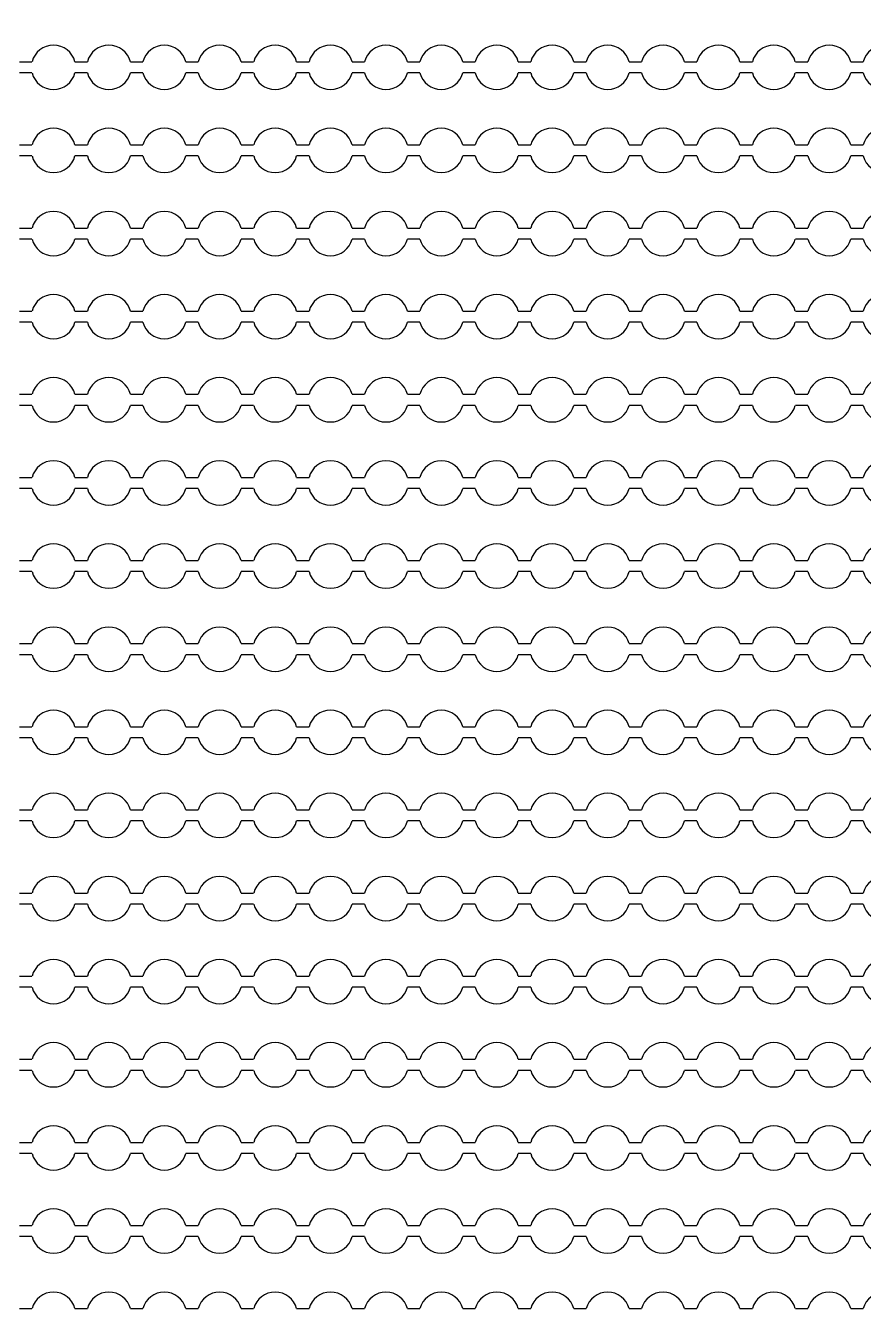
# Model space of a CAD drawing. Extents: x 4056 to 105656, y 4120 to 105720.
# Drawn here: x 35170 to 35925, y 29978 to 31140 of the extents above; entities that cross this region are included whole.
import ezdxf

# ---------------------------------------------------------------- set-up
doc = ezdxf.new("R2010")
doc.units = 13
doc.header["$MEASUREMENT"] = 0
doc.layers.add('Main Layer', color=7, linetype='Continuous', lineweight=0)

msp = doc.modelspace()

# ---------------------------------------------------------------- linework, layer by layer
for p, q in [((35163.9, 31108), (35175.1, 31108)), ((35175.1, 31098), (35163.9, 31098)), ((35213.9, 31108), (35225.1, 31108)), ((35225.1, 31098), (35213.9, 31098)), ((35263.9, 31108), (35275.1, 31108)), ((35275.1, 31098), (35263.9, 31098)), ((35313.9, 31108), (35325.1, 31108)), ((35325.1, 31098), (35313.9, 31098)), ((35363.9, 31108), (35375.1, 31108)), ((35375.1, 31098), (35363.9, 31098)), ((35413.9, 31108), (35425.1, 31108)), ((35425.1, 31098), (35413.9, 31098)), ((35463.9, 31108), (35475.1, 31108)), ((35475.1, 31098), (35463.9, 31098)), ((35513.9, 31108), (35525.1, 31108)), ((35525.1, 31098), (35513.9, 31098)), ((35563.9, 31108), (35575.1, 31108)), ((35575.1, 31098), (35563.9, 31098)), ((35613.9, 31108), (35625.1, 31108)), ((35625.1, 31098), (35613.9, 31098)), ((35663.9, 31108), (35675.1, 31108)), ((35675.1, 31098), (35663.9, 31098)), ((35713.9, 31108), (35725.1, 31108)), ((35725.1, 31098), (35713.9, 31098)), ((35763.9, 31108), (35775.1, 31108)), ((35775.1, 31098), (35763.9, 31098)), ((35813.9, 31108), (35825.1, 31108)), ((35825.1, 31098), (35813.9, 31098)), ((35863.9, 31108), (35875.1, 31108)), ((35875.1, 31098), (35863.9, 31098)), ((35913.9, 31108), (35925.1, 31108)), ((35925.1, 31098), (35913.9, 31098)), ((35163.9, 31033), (35175.1, 31033)), ((35213.9, 31033), (35225.1, 31033)), ((35263.9, 31033), (35275.1, 31033)), ((35313.9, 31033), (35325.1, 31033)), ((35363.9, 31033), (35375.1, 31033)), ((35413.9, 31033), (35425.1, 31033)), ((35463.9, 31033), (35475.1, 31033)), ((35513.9, 31033), (35525.1, 31033)), ((35563.9, 31033), (35575.1, 31033)), ((35613.9, 31033), (35625.1, 31033)), ((35663.9, 31033), (35675.1, 31033)), ((35713.9, 31033), (35725.1, 31033)), ((35763.9, 31033), (35775.1, 31033)), ((35813.9, 31033), (35825.1, 31033)), ((35863.9, 31033), (35875.1, 31033)), ((35913.9, 31033), (35925.1, 31033)), ((35175.1, 31023), (35163.9, 31023)), ((35225.1, 31023), (35213.9, 31023)), ((35275.1, 31023), (35263.9, 31023)), ((35325.1, 31023), (35313.9, 31023)), ((35375.1, 31023), (35363.9, 31023)), ((35425.1, 31023), (35413.9, 31023)), ((35475.1, 31023), (35463.9, 31023)), ((35525.1, 31023), (35513.9, 31023)), ((35575.1, 31023), (35563.9, 31023)), ((35625.1, 31023), (35613.9, 31023)), ((35675.1, 31023), (35663.9, 31023)), ((35725.1, 31023), (35713.9, 31023)), ((35775.1, 31023), (35763.9, 31023)), ((35825.1, 31023), (35813.9, 31023)), ((35875.1, 31023), (35863.9, 31023)), ((35925.1, 31023), (35913.9, 31023)), ((35163.9, 30958), (35175.1, 30958)), ((35213.9, 30958), (35225.1, 30958)), ((35263.9, 30958), (35275.1, 30958)), ((35313.9, 30958), (35325.1, 30958)), ((35363.9, 30958), (35375.1, 30958)), ((35413.9, 30958), (35425.1, 30958)), ((35463.9, 30958), (35475.1, 30958)), ((35513.9, 30958), (35525.1, 30958)), ((35563.9, 30958), (35575.1, 30958)), ((35613.9, 30958), (35625.1, 30958)), ((35663.9, 30958), (35675.1, 30958)), ((35713.9, 30958), (35725.1, 30958)), ((35763.9, 30958), (35775.1, 30958)), ((35813.9, 30958), (35825.1, 30958)), ((35863.9, 30958), (35875.1, 30958)), ((35913.9, 30958), (35925.1, 30958)), ((35175.1, 30948), (35163.9, 30948)), ((35225.1, 30948), (35213.9, 30948)), ((35275.1, 30948), (35263.9, 30948)), ((35325.1, 30948), (35313.9, 30948)), ((35375.1, 30948), (35363.9, 30948)), ((35425.1, 30948), (35413.9, 30948)), ((35475.1, 30948), (35463.9, 30948)), ((35525.1, 30948), (35513.9, 30948)), ((35575.1, 30948), (35563.9, 30948)), ((35625.1, 30948), (35613.9, 30948)), ((35675.1, 30948), (35663.9, 30948)), ((35725.1, 30948), (35713.9, 30948)), ((35775.1, 30948), (35763.9, 30948)), ((35825.1, 30948), (35813.9, 30948)), ((35875.1, 30948), (35863.9, 30948)), ((35925.1, 30948), (35913.9, 30948)), ((35163.9, 30883), (35175.1, 30883)), ((35213.9, 30883), (35225.1, 30883)), ((35263.9, 30883), (35275.1, 30883)), ((35313.9, 30883), (35325.1, 30883)), ((35363.9, 30883), (35375.1, 30883)), ((35413.9, 30883), (35425.1, 30883)), ((35463.9, 30883), (35475.1, 30883)), ((35513.9, 30883), (35525.1, 30883)), ((35563.9, 30883), (35575.1, 30883)), ((35613.9, 30883), (35625.1, 30883)), ((35663.9, 30883), (35675.1, 30883)), ((35713.9, 30883), (35725.1, 30883)), ((35763.9, 30883), (35775.1, 30883)), ((35813.9, 30883), (35825.1, 30883)), ((35863.9, 30883), (35875.1, 30883)), ((35913.9, 30883), (35925.1, 30883)), ((35175.1, 30873), (35163.9, 30873)), ((35225.1, 30873), (35213.9, 30873)), ((35275.1, 30873), (35263.9, 30873)), ((35325.1, 30873), (35313.9, 30873)), ((35375.1, 30873), (35363.9, 30873)), ((35425.1, 30873), (35413.9, 30873)), ((35475.1, 30873), (35463.9, 30873)), ((35525.1, 30873), (35513.9, 30873)), ((35575.1, 30873), (35563.9, 30873)), ((35625.1, 30873), (35613.9, 30873)), ((35675.1, 30873), (35663.9, 30873)), ((35725.1, 30873), (35713.9, 30873)), ((35775.1, 30873), (35763.9, 30873)), ((35825.1, 30873), (35813.9, 30873)), ((35875.1, 30873), (35863.9, 30873)), ((35925.1, 30873), (35913.9, 30873)), ((35163.9, 30808), (35175.1, 30808)), ((35213.9, 30808), (35225.1, 30808)), ((35263.9, 30808), (35275.1, 30808)), ((35313.9, 30808), (35325.1, 30808)), ((35363.9, 30808), (35375.1, 30808)), ((35413.9, 30808), (35425.1, 30808)), ((35463.9, 30808), (35475.1, 30808)), ((35513.9, 30808), (35525.1, 30808)), ((35563.9, 30808), (35575.1, 30808)), ((35613.9, 30808), (35625.1, 30808)), ((35663.9, 30808), (35675.1, 30808)), ((35713.9, 30808), (35725.1, 30808)), ((35763.9, 30808), (35775.1, 30808)), ((35813.9, 30808), (35825.1, 30808)), ((35863.9, 30808), (35875.1, 30808)), ((35913.9, 30808), (35925.1, 30808)), ((35175.1, 30798), (35163.9, 30798)), ((35225.1, 30798), (35213.9, 30798)), ((35275.1, 30798), (35263.9, 30798)), ((35325.1, 30798), (35313.9, 30798)), ((35375.1, 30798), (35363.9, 30798)), ((35425.1, 30798), (35413.9, 30798)), ((35475.1, 30798), (35463.9, 30798)), ((35525.1, 30798), (35513.9, 30798)), ((35575.1, 30798), (35563.9, 30798)), ((35625.1, 30798), (35613.9, 30798)), ((35675.1, 30798), (35663.9, 30798)), ((35725.1, 30798), (35713.9, 30798)), ((35775.1, 30798), (35763.9, 30798)), ((35825.1, 30798), (35813.9, 30798)), ((35875.1, 30798), (35863.9, 30798)), ((35925.1, 30798), (35913.9, 30798)), ((35163.9, 30733), (35175.1, 30733)), ((35213.9, 30733), (35225.1, 30733)), ((35263.9, 30733), (35275.1, 30733)), ((35313.9, 30733), (35325.1, 30733)), ((35363.9, 30733), (35375.1, 30733)), ((35413.9, 30733), (35425.1, 30733)), ((35463.9, 30733), (35475.1, 30733)), ((35513.9, 30733), (35525.1, 30733)), ((35563.9, 30733), (35575.1, 30733)), ((35613.9, 30733), (35625.1, 30733)), ((35663.9, 30733), (35675.1, 30733)), ((35713.9, 30733), (35725.1, 30733)), ((35763.9, 30733), (35775.1, 30733)), ((35813.9, 30733), (35825.1, 30733)), ((35863.9, 30733), (35875.1, 30733)), ((35913.9, 30733), (35925.1, 30733)), ((35175.1, 30723), (35163.9, 30723)), ((35225.1, 30723), (35213.9, 30723)), ((35275.1, 30723), (35263.9, 30723)), ((35325.1, 30723), (35313.9, 30723)), ((35375.1, 30723), (35363.9, 30723)), ((35425.1, 30723), (35413.9, 30723)), ((35475.1, 30723), (35463.9, 30723)), ((35525.1, 30723), (35513.9, 30723)), ((35575.1, 30723), (35563.9, 30723)), ((35625.1, 30723), (35613.9, 30723)), ((35675.1, 30723), (35663.9, 30723)), ((35725.1, 30723), (35713.9, 30723)), ((35775.1, 30723), (35763.9, 30723)), ((35825.1, 30723), (35813.9, 30723)), ((35875.1, 30723), (35863.9, 30723)), ((35925.1, 30723), (35913.9, 30723)), ((35163.9, 30658), (35175.1, 30658)), ((35213.9, 30658), (35225.1, 30658)), ((35263.9, 30658), (35275.1, 30658)), ((35313.9, 30658), (35325.1, 30658)), ((35363.9, 30658), (35375.1, 30658)), ((35413.9, 30658), (35425.1, 30658)), ((35463.9, 30658), (35475.1, 30658)), ((35513.9, 30658), (35525.1, 30658)), ((35563.9, 30658), (35575.1, 30658)), ((35613.9, 30658), (35625.1, 30658)), ((35663.9, 30658), (35675.1, 30658)), ((35713.9, 30658), (35725.1, 30658)), ((35763.9, 30658), (35775.1, 30658)), ((35813.9, 30658), (35825.1, 30658)), ((35863.9, 30658), (35875.1, 30658)), ((35913.9, 30658), (35925.1, 30658)), ((35175.1, 30648), (35163.9, 30648)), ((35225.1, 30648), (35213.9, 30648)), ((35275.1, 30648), (35263.9, 30648)), ((35325.1, 30648), (35313.9, 30648)), ((35375.1, 30648), (35363.9, 30648)), ((35425.1, 30648), (35413.9, 30648)), ((35475.1, 30648), (35463.9, 30648)), ((35525.1, 30648), (35513.9, 30648)), ((35575.1, 30648), (35563.9, 30648)), ((35625.1, 30648), (35613.9, 30648)), ((35675.1, 30648), (35663.9, 30648)), ((35725.1, 30648), (35713.9, 30648)), ((35775.1, 30648), (35763.9, 30648)), ((35825.1, 30648), (35813.9, 30648)), ((35875.1, 30648), (35863.9, 30648)), ((35925.1, 30648), (35913.9, 30648)), ((35163.9, 30583), (35175.1, 30583)), ((35213.9, 30583), (35225.1, 30583)), ((35263.9, 30583), (35275.1, 30583)), ((35313.9, 30583), (35325.1, 30583)), ((35363.9, 30583), (35375.1, 30583)), ((35413.9, 30583), (35425.1, 30583)), ((35463.9, 30583), (35475.1, 30583)), ((35513.9, 30583), (35525.1, 30583)), ((35563.9, 30583), (35575.1, 30583)), ((35613.9, 30583), (35625.1, 30583)), ((35663.9, 30583), (35675.1, 30583)), ((35713.9, 30583), (35725.1, 30583)), ((35763.9, 30583), (35775.1, 30583)), ((35813.9, 30583), (35825.1, 30583)), ((35863.9, 30583), (35875.1, 30583)), ((35913.9, 30583), (35925.1, 30583)), ((35175.1, 30573), (35163.9, 30573)), ((35225.1, 30573), (35213.9, 30573)), ((35275.1, 30573), (35263.9, 30573)), ((35325.1, 30573), (35313.9, 30573)), ((35375.1, 30573), (35363.9, 30573)), ((35425.1, 30573), (35413.9, 30573)), ((35475.1, 30573), (35463.9, 30573)), ((35525.1, 30573), (35513.9, 30573)), ((35575.1, 30573), (35563.9, 30573)), ((35625.1, 30573), (35613.9, 30573)), ((35675.1, 30573), (35663.9, 30573)), ((35725.1, 30573), (35713.9, 30573)), ((35775.1, 30573), (35763.9, 30573)), ((35825.1, 30573), (35813.9, 30573)), ((35875.1, 30573), (35863.9, 30573)), ((35925.1, 30573), (35913.9, 30573)), ((35163.9, 30508), (35175.1, 30508)), ((35213.9, 30508), (35225.1, 30508)), ((35263.9, 30508), (35275.1, 30508)), ((35313.9, 30508), (35325.1, 30508)), ((35363.9, 30508), (35375.1, 30508)), ((35413.9, 30508), (35425.1, 30508)), ((35463.9, 30508), (35475.1, 30508)), ((35513.9, 30508), (35525.1, 30508)), ((35563.9, 30508), (35575.1, 30508)), ((35613.9, 30508), (35625.1, 30508)), ((35663.9, 30508), (35675.1, 30508)), ((35713.9, 30508), (35725.1, 30508)), ((35763.9, 30508), (35775.1, 30508)), ((35813.9, 30508), (35825.1, 30508)), ((35863.9, 30508), (35875.1, 30508)), ((35913.9, 30508), (35925.1, 30508)), ((35175.1, 30498), (35163.9, 30498)), ((35225.1, 30498), (35213.9, 30498)), ((35275.1, 30498), (35263.9, 30498)), ((35325.1, 30498), (35313.9, 30498)), ((35375.1, 30498), (35363.9, 30498)), ((35425.1, 30498), (35413.9, 30498)), ((35475.1, 30498), (35463.9, 30498)), ((35525.1, 30498), (35513.9, 30498)), ((35575.1, 30498), (35563.9, 30498)), ((35625.1, 30498), (35613.9, 30498)), ((35675.1, 30498), (35663.9, 30498)), ((35725.1, 30498), (35713.9, 30498)), ((35775.1, 30498), (35763.9, 30498)), ((35825.1, 30498), (35813.9, 30498)), ((35875.1, 30498), (35863.9, 30498)), ((35925.1, 30498), (35913.9, 30498)), ((35163.9, 30433), (35175.1, 30433)), ((35175.1, 30423), (35163.9, 30423)), ((35213.9, 30433), (35225.1, 30433)), ((35225.1, 30423), (35213.9, 30423)), ((35263.9, 30433), (35275.1, 30433)), ((35275.1, 30423), (35263.9, 30423)), ((35313.9, 30433), (35325.1, 30433)), ((35325.1, 30423), (35313.9, 30423)), ((35363.9, 30433), (35375.1, 30433)), ((35375.1, 30423), (35363.9, 30423)), ((35413.9, 30433), (35425.1, 30433)), ((35425.1, 30423), (35413.9, 30423)), ((35463.9, 30433), (35475.1, 30433)), ((35475.1, 30423), (35463.9, 30423)), ((35513.9, 30433), (35525.1, 30433)), ((35525.1, 30423), (35513.9, 30423)), ((35563.9, 30433), (35575.1, 30433)), ((35575.1, 30423), (35563.9, 30423)), ((35613.9, 30433), (35625.1, 30433)), ((35625.1, 30423), (35613.9, 30423)), ((35663.9, 30433), (35675.1, 30433)), ((35675.1, 30423), (35663.9, 30423)), ((35713.9, 30433), (35725.1, 30433)), ((35725.1, 30423), (35713.9, 30423)), ((35763.9, 30433), (35775.1, 30433)), ((35775.1, 30423), (35763.9, 30423)), ((35813.9, 30433), (35825.1, 30433)), ((35825.1, 30423), (35813.9, 30423)), ((35863.9, 30433), (35875.1, 30433)), ((35875.1, 30423), (35863.9, 30423)), ((35913.9, 30433), (35925.1, 30433)), ((35925.1, 30423), (35913.9, 30423)), ((35163.9, 30358), (35175.1, 30358)), ((35213.9, 30358), (35225.1, 30358)), ((35263.9, 30358), (35275.1, 30358)), ((35313.9, 30358), (35325.1, 30358)), ((35363.9, 30358), (35375.1, 30358)), ((35413.9, 30358), (35425.1, 30358)), ((35463.9, 30358), (35475.1, 30358)), ((35513.9, 30358), (35525.1, 30358)), ((35563.9, 30358), (35575.1, 30358)), ((35613.9, 30358), (35625.1, 30358)), ((35663.9, 30358), (35675.1, 30358)), ((35713.9, 30358), (35725.1, 30358)), ((35763.9, 30358), (35775.1, 30358)), ((35813.9, 30358), (35825.1, 30358)), ((35863.9, 30358), (35875.1, 30358)), ((35913.9, 30358), (35925.1, 30358)), ((35175.1, 30348), (35163.9, 30348)), ((35225.1, 30348), (35213.9, 30348)), ((35275.1, 30348), (35263.9, 30348)), ((35325.1, 30348), (35313.9, 30348)), ((35375.1, 30348), (35363.9, 30348)), ((35425.1, 30348), (35413.9, 30348)), ((35475.1, 30348), (35463.9, 30348)), ((35525.1, 30348), (35513.9, 30348)), ((35575.1, 30348), (35563.9, 30348)), ((35625.1, 30348), (35613.9, 30348)), ((35675.1, 30348), (35663.9, 30348)), ((35725.1, 30348), (35713.9, 30348)), ((35775.1, 30348), (35763.9, 30348)), ((35825.1, 30348), (35813.9, 30348)), ((35875.1, 30348), (35863.9, 30348)), ((35925.1, 30348), (35913.9, 30348)), ((35163.9, 30283), (35175.1, 30283)), ((35175.1, 30273), (35163.9, 30273)), ((35213.9, 30283), (35225.1, 30283)), ((35225.1, 30273), (35213.9, 30273)), ((35263.9, 30283), (35275.1, 30283)), ((35275.1, 30273), (35263.9, 30273)), ((35313.9, 30283), (35325.1, 30283)), ((35325.1, 30273), (35313.9, 30273)), ((35363.9, 30283), (35375.1, 30283)), ((35375.1, 30273), (35363.9, 30273)), ((35413.9, 30283), (35425.1, 30283)), ((35425.1, 30273), (35413.9, 30273)), ((35463.9, 30283), (35475.1, 30283)), ((35475.1, 30273), (35463.9, 30273)), ((35513.9, 30283), (35525.1, 30283)), ((35525.1, 30273), (35513.9, 30273)), ((35563.9, 30283), (35575.1, 30283)), ((35575.1, 30273), (35563.9, 30273)), ((35613.9, 30283), (35625.1, 30283)), ((35625.1, 30273), (35613.9, 30273)), ((35663.9, 30283), (35675.1, 30283)), ((35675.1, 30273), (35663.9, 30273)), ((35713.9, 30283), (35725.1, 30283)), ((35725.1, 30273), (35713.9, 30273)), ((35763.9, 30283), (35775.1, 30283)), ((35775.1, 30273), (35763.9, 30273)), ((35813.9, 30283), (35825.1, 30283)), ((35825.1, 30273), (35813.9, 30273)), ((35863.9, 30283), (35875.1, 30283)), ((35875.1, 30273), (35863.9, 30273)), ((35913.9, 30283), (35925.1, 30283)), ((35925.1, 30273), (35913.9, 30273)), ((35163.9, 30208), (35175.1, 30208)), ((35213.9, 30208), (35225.1, 30208)), ((35263.9, 30208), (35275.1, 30208)), ((35313.9, 30208), (35325.1, 30208)), ((35363.9, 30208), (35375.1, 30208)), ((35413.9, 30208), (35425.1, 30208)), ((35463.9, 30208), (35475.1, 30208)), ((35513.9, 30208), (35525.1, 30208)), ((35563.9, 30208), (35575.1, 30208)), ((35613.9, 30208), (35625.1, 30208)), ((35663.9, 30208), (35675.1, 30208)), ((35713.9, 30208), (35725.1, 30208)), ((35763.9, 30208), (35775.1, 30208)), ((35813.9, 30208), (35825.1, 30208)), ((35863.9, 30208), (35875.1, 30208)), ((35913.9, 30208), (35925.1, 30208)), ((35175.1, 30198), (35163.9, 30198)), ((35225.1, 30198), (35213.9, 30198)), ((35275.1, 30198), (35263.9, 30198)), ((35325.1, 30198), (35313.9, 30198)), ((35375.1, 30198), (35363.9, 30198)), ((35425.1, 30198), (35413.9, 30198)), ((35475.1, 30198), (35463.9, 30198)), ((35525.1, 30198), (35513.9, 30198)), ((35575.1, 30198), (35563.9, 30198)), ((35625.1, 30198), (35613.9, 30198)), ((35675.1, 30198), (35663.9, 30198)), ((35725.1, 30198), (35713.9, 30198)), ((35775.1, 30198), (35763.9, 30198)), ((35825.1, 30198), (35813.9, 30198)), ((35875.1, 30198), (35863.9, 30198)), ((35925.1, 30198), (35913.9, 30198)), ((35163.9, 30133), (35175.1, 30133)), ((35213.9, 30133), (35225.1, 30133)), ((35263.9, 30133), (35275.1, 30133)), ((35313.9, 30133), (35325.1, 30133)), ((35363.9, 30133), (35375.1, 30133)), ((35413.9, 30133), (35425.1, 30133)), ((35463.9, 30133), (35475.1, 30133)), ((35513.9, 30133), (35525.1, 30133)), ((35563.9, 30133), (35575.1, 30133)), ((35613.9, 30133), (35625.1, 30133)), ((35663.9, 30133), (35675.1, 30133)), ((35713.9, 30133), (35725.1, 30133)), ((35763.9, 30133), (35775.1, 30133)), ((35813.9, 30133), (35825.1, 30133)), ((35863.9, 30133), (35875.1, 30133)), ((35913.9, 30133), (35925.1, 30133)), ((35175.1, 30123), (35163.9, 30123)), ((35225.1, 30123), (35213.9, 30123)), ((35275.1, 30123), (35263.9, 30123)), ((35325.1, 30123), (35313.9, 30123)), ((35375.1, 30123), (35363.9, 30123)), ((35425.1, 30123), (35413.9, 30123)), ((35475.1, 30123), (35463.9, 30123)), ((35525.1, 30123), (35513.9, 30123)), ((35575.1, 30123), (35563.9, 30123)), ((35625.1, 30123), (35613.9, 30123)), ((35675.1, 30123), (35663.9, 30123)), ((35725.1, 30123), (35713.9, 30123)), ((35775.1, 30123), (35763.9, 30123)), ((35825.1, 30123), (35813.9, 30123)), ((35875.1, 30123), (35863.9, 30123)), ((35925.1, 30123), (35913.9, 30123)), ((35163.9, 30058), (35175.1, 30058)), ((35213.9, 30058), (35225.1, 30058)), ((35263.9, 30058), (35275.1, 30058)), ((35313.9, 30058), (35325.1, 30058)), ((35363.9, 30058), (35375.1, 30058)), ((35413.9, 30058), (35425.1, 30058)), ((35463.9, 30058), (35475.1, 30058)), ((35513.9, 30058), (35525.1, 30058)), ((35563.9, 30058), (35575.1, 30058)), ((35613.9, 30058), (35625.1, 30058)), ((35663.9, 30058), (35675.1, 30058)), ((35713.9, 30058), (35725.1, 30058)), ((35763.9, 30058), (35775.1, 30058)), ((35813.9, 30058), (35825.1, 30058)), ((35863.9, 30058), (35875.1, 30058)), ((35913.9, 30058), (35925.1, 30058)), ((35175.1, 30048), (35163.9, 30048)), ((35225.1, 30048), (35213.9, 30048)), ((35275.1, 30048), (35263.9, 30048)), ((35325.1, 30048), (35313.9, 30048)), ((35375.1, 30048), (35363.9, 30048)), ((35425.1, 30048), (35413.9, 30048)), ((35475.1, 30048), (35463.9, 30048)), ((35525.1, 30048), (35513.9, 30048)), ((35575.1, 30048), (35563.9, 30048)), ((35625.1, 30048), (35613.9, 30048)), ((35675.1, 30048), (35663.9, 30048)), ((35725.1, 30048), (35713.9, 30048)), ((35775.1, 30048), (35763.9, 30048)), ((35825.1, 30048), (35813.9, 30048)), ((35875.1, 30048), (35863.9, 30048)), ((35925.1, 30048), (35913.9, 30048)), ((35163.9, 29983), (35175.1, 29983)), ((35213.9, 29983), (35225.1, 29983)), ((35263.9, 29983), (35275.1, 29983)), ((35313.9, 29983), (35325.1, 29983)), ((35363.9, 29983), (35375.1, 29983)), ((35413.9, 29983), (35425.1, 29983)), ((35463.9, 29983), (35475.1, 29983)), ((35513.9, 29983), (35525.1, 29983)), ((35563.9, 29983), (35575.1, 29983)), ((35613.9, 29983), (35625.1, 29983)), ((35663.9, 29983), (35675.1, 29983)), ((35713.9, 29983), (35725.1, 29983)), ((35763.9, 29983), (35775.1, 29983)), ((35813.9, 29983), (35825.1, 29983)), ((35863.9, 29983), (35875.1, 29983)), ((35913.9, 29983), (35925.1, 29983))]:
    msp.add_line(p, q)
for centre, start, end in [((35194.5, 31103), 14.4775, 165.5225), ((35244.5, 31103), 14.4775, 165.5225), ((35294.5, 31103), 14.4775, 165.5225), ((35344.5, 31103), 14.4775, 165.5225), ((35394.5, 31103), 14.4775, 165.5225), ((35444.5, 31103), 14.4775, 165.5225), ((35494.5, 31103), 14.4775, 165.5225), ((35544.5, 31103), 14.4775, 165.5225), ((35594.5, 31103), 14.4775, 165.5225), ((35644.5, 31103), 14.4775, 165.5225), ((35694.5, 31103), 14.4775, 165.5225), ((35744.5, 31103), 14.4775, 165.5225), ((35794.5, 31103), 14.4775, 165.5225), ((35844.5, 31103), 14.4775, 165.5225), ((35894.5, 31103), 14.4775, 165.5225), ((35944.5, 31103), 14.4775, 165.5225), ((35194.5, 31103), 194.4775, 345.5225), ((35244.5, 31103), 194.4775, 345.5225), ((35294.5, 31103), 194.4775, 345.5225), ((35344.5, 31103), 194.4775, 345.5225), ((35394.5, 31103), 194.4775, 345.5225), ((35444.5, 31103), 194.4775, 345.5225), ((35494.5, 31103), 194.4775, 345.5225), ((35544.5, 31103), 194.4775, 345.5225), ((35594.5, 31103), 194.4775, 345.5225), ((35644.5, 31103), 194.4775, 345.5225), ((35694.5, 31103), 194.4775, 345.5225), ((35744.5, 31103), 194.4775, 345.5225), ((35794.5, 31103), 194.4775, 345.5225), ((35844.5, 31103), 194.4775, 345.5225), ((35894.5, 31103), 194.4775, 345.5225), ((35944.5, 31103), 194.4775, 345.5225), ((35194.5, 31028), 14.4775, 165.5225), ((35244.5, 31028), 14.4775, 165.5225), ((35294.5, 31028), 14.4775, 165.5225), ((35344.5, 31028), 14.4775, 165.5225), ((35394.5, 31028), 14.4775, 165.5225), ((35444.5, 31028), 14.4775, 165.5225), ((35494.5, 31028), 14.4775, 165.5225), ((35544.5, 31028), 14.4775, 165.5225), ((35594.5, 31028), 14.4775, 165.5225), ((35644.5, 31028), 14.4775, 165.5225), ((35694.5, 31028), 14.4775, 165.5225), ((35744.5, 31028), 14.4775, 165.5225), ((35794.5, 31028), 14.4775, 165.5225), ((35844.5, 31028), 14.4775, 165.5225), ((35894.5, 31028), 14.4775, 165.5225), ((35944.5, 31028), 14.4775, 165.5225), ((35194.5, 31028), 194.4775, 345.5225), ((35244.5, 31028), 194.4775, 345.5225), ((35294.5, 31028), 194.4775, 345.5225), ((35344.5, 31028), 194.4775, 345.5225), ((35394.5, 31028), 194.4775, 345.5225), ((35444.5, 31028), 194.4775, 345.5225), ((35494.5, 31028), 194.4775, 345.5225), ((35544.5, 31028), 194.4775, 345.5225), ((35594.5, 31028), 194.4775, 345.5225), ((35644.5, 31028), 194.4775, 345.5225), ((35694.5, 31028), 194.4775, 345.5225), ((35744.5, 31028), 194.4775, 345.5225), ((35794.5, 31028), 194.4775, 345.5225), ((35844.5, 31028), 194.4775, 345.5225), ((35894.5, 31028), 194.4775, 345.5225), ((35944.5, 31028), 194.4775, 345.5225), ((35194.5, 30953), 14.4775, 165.5225), ((35244.5, 30953), 14.4775, 165.5225), ((35294.5, 30953), 14.4775, 165.5225), ((35344.5, 30953), 14.4775, 165.5225), ((35394.5, 30953), 14.4775, 165.5225), ((35444.5, 30953), 14.4775, 165.5225), ((35494.5, 30953), 14.4775, 165.5225), ((35544.5, 30953), 14.4775, 165.5225), ((35594.5, 30953), 14.4775, 165.5225), ((35644.5, 30953), 14.4775, 165.5225), ((35694.5, 30953), 14.4775, 165.5225), ((35744.5, 30953), 14.4775, 165.5225), ((35794.5, 30953), 14.4775, 165.5225), ((35844.5, 30953), 14.4775, 165.5225), ((35894.5, 30953), 14.4775, 165.5225), ((35944.5, 30953), 14.4775, 165.5225), ((35194.5, 30953), 194.4775, 345.5225), ((35244.5, 30953), 194.4775, 345.5225), ((35294.5, 30953), 194.4775, 345.5225), ((35344.5, 30953), 194.4775, 345.5225), ((35394.5, 30953), 194.4775, 345.5225), ((35444.5, 30953), 194.4775, 345.5225), ((35494.5, 30953), 194.4775, 345.5225), ((35544.5, 30953), 194.4775, 345.5225), ((35594.5, 30953), 194.4775, 345.5225), ((35644.5, 30953), 194.4775, 345.5225), ((35694.5, 30953), 194.4775, 345.5225), ((35744.5, 30953), 194.4775, 345.5225), ((35794.5, 30953), 194.4775, 345.5225), ((35844.5, 30953), 194.4775, 345.5225), ((35894.5, 30953), 194.4775, 345.5225), ((35944.5, 30953), 194.4775, 345.5225), ((35194.5, 30878), 14.4775, 165.5225), ((35244.5, 30878), 14.4775, 165.5225), ((35294.5, 30878), 14.4775, 165.5225), ((35344.5, 30878), 14.4775, 165.5225), ((35394.5, 30878), 14.4775, 165.5225), ((35444.5, 30878), 14.4775, 165.5225), ((35494.5, 30878), 14.4775, 165.5225), ((35544.5, 30878), 14.4775, 165.5225), ((35594.5, 30878), 14.4775, 165.5225), ((35644.5, 30878), 14.4775, 165.5225), ((35694.5, 30878), 14.4775, 165.5225), ((35744.5, 30878), 14.4775, 165.5225), ((35794.5, 30878), 14.4775, 165.5225), ((35844.5, 30878), 14.4775, 165.5225), ((35894.5, 30878), 14.4775, 165.5225), ((35944.5, 30878), 14.4775, 165.5225), ((35194.5, 30878), 194.4775, 345.5225), ((35244.5, 30878), 194.4775, 345.5225), ((35294.5, 30878), 194.4775, 345.5225), ((35344.5, 30878), 194.4775, 345.5225), ((35394.5, 30878), 194.4775, 345.5225), ((35444.5, 30878), 194.4775, 345.5225), ((35494.5, 30878), 194.4775, 345.5225), ((35544.5, 30878), 194.4775, 345.5225), ((35594.5, 30878), 194.4775, 345.5225), ((35644.5, 30878), 194.4775, 345.5225), ((35694.5, 30878), 194.4775, 345.5225), ((35744.5, 30878), 194.4775, 345.5225), ((35794.5, 30878), 194.4775, 345.5225), ((35844.5, 30878), 194.4775, 345.5225), ((35894.5, 30878), 194.4775, 345.5225), ((35944.5, 30878), 194.4775, 345.5225), ((35194.5, 30803), 14.4775, 165.5225), ((35244.5, 30803), 14.4775, 165.5225), ((35294.5, 30803), 14.4775, 165.5225), ((35344.5, 30803), 14.4775, 165.5225), ((35394.5, 30803), 14.4775, 165.5225), ((35444.5, 30803), 14.4775, 165.5225), ((35494.5, 30803), 14.4775, 165.5225), ((35544.5, 30803), 14.4775, 165.5225), ((35594.5, 30803), 14.4775, 165.5225), ((35644.5, 30803), 14.4775, 165.5225), ((35694.5, 30803), 14.4775, 165.5225), ((35744.5, 30803), 14.4775, 165.5225), ((35794.5, 30803), 14.4775, 165.5225), ((35844.5, 30803), 14.4775, 165.5225), ((35894.5, 30803), 14.4775, 165.5225), ((35944.5, 30803), 14.4775, 165.5225), ((35194.5, 30803), 194.4775, 345.5225), ((35244.5, 30803), 194.4775, 345.5225), ((35294.5, 30803), 194.4775, 345.5225), ((35344.5, 30803), 194.4775, 345.5225), ((35394.5, 30803), 194.4775, 345.5225), ((35444.5, 30803), 194.4775, 345.5225), ((35494.5, 30803), 194.4775, 345.5225), ((35544.5, 30803), 194.4775, 345.5225), ((35594.5, 30803), 194.4775, 345.5225), ((35644.5, 30803), 194.4775, 345.5225), ((35694.5, 30803), 194.4775, 345.5225), ((35744.5, 30803), 194.4775, 345.5225), ((35794.5, 30803), 194.4775, 345.5225), ((35844.5, 30803), 194.4775, 345.5225), ((35894.5, 30803), 194.4775, 345.5225), ((35944.5, 30803), 194.4775, 345.5225), ((35194.5, 30728), 14.4775, 165.5225), ((35244.5, 30728), 14.4775, 165.5225), ((35294.5, 30728), 14.4775, 165.5225), ((35344.5, 30728), 14.4775, 165.5225), ((35394.5, 30728), 14.4775, 165.5225), ((35444.5, 30728), 14.4775, 165.5225), ((35494.5, 30728), 14.4775, 165.5225), ((35544.5, 30728), 14.4775, 165.5225), ((35594.5, 30728), 14.4775, 165.5225), ((35644.5, 30728), 14.4775, 165.5225), ((35694.5, 30728), 14.4775, 165.5225), ((35744.5, 30728), 14.4775, 165.5225), ((35794.5, 30728), 14.4775, 165.5225), ((35844.5, 30728), 14.4775, 165.5225), ((35894.5, 30728), 14.4775, 165.5225), ((35944.5, 30728), 14.4775, 165.5225), ((35194.5, 30728), 194.4775, 345.5225), ((35244.5, 30728), 194.4775, 345.5225), ((35294.5, 30728), 194.4775, 345.5225), ((35344.5, 30728), 194.4775, 345.5225), ((35394.5, 30728), 194.4775, 345.5225), ((35444.5, 30728), 194.4775, 345.5225), ((35494.5, 30728), 194.4775, 345.5225), ((35544.5, 30728), 194.4775, 345.5225), ((35594.5, 30728), 194.4775, 345.5225), ((35644.5, 30728), 194.4775, 345.5225), ((35694.5, 30728), 194.4775, 345.5225), ((35744.5, 30728), 194.4775, 345.5225), ((35794.5, 30728), 194.4775, 345.5225), ((35844.5, 30728), 194.4775, 345.5225), ((35894.5, 30728), 194.4775, 345.5225), ((35944.5, 30728), 194.4775, 345.5225), ((35194.5, 30653), 14.4775, 165.5225), ((35244.5, 30653), 14.4775, 165.5225), ((35294.5, 30653), 14.4775, 165.5225), ((35344.5, 30653), 14.4775, 165.5225), ((35394.5, 30653), 14.4775, 165.5225), ((35444.5, 30653), 14.4775, 165.5225), ((35494.5, 30653), 14.4775, 165.5225), ((35544.5, 30653), 14.4775, 165.5225), ((35594.5, 30653), 14.4775, 165.5225), ((35644.5, 30653), 14.4775, 165.5225), ((35694.5, 30653), 14.4775, 165.5225), ((35744.5, 30653), 14.4775, 165.5225), ((35794.5, 30653), 14.4775, 165.5225), ((35844.5, 30653), 14.4775, 165.5225), ((35894.5, 30653), 14.4775, 165.5225), ((35944.5, 30653), 14.4775, 165.5225), ((35194.5, 30653), 194.4775, 345.5225), ((35244.5, 30653), 194.4775, 345.5225), ((35294.5, 30653), 194.4775, 345.5225), ((35344.5, 30653), 194.4775, 345.5225), ((35394.5, 30653), 194.4775, 345.5225), ((35444.5, 30653), 194.4775, 345.5225), ((35494.5, 30653), 194.4775, 345.5225), ((35544.5, 30653), 194.4775, 345.5225), ((35594.5, 30653), 194.4775, 345.5225), ((35644.5, 30653), 194.4775, 345.5225), ((35694.5, 30653), 194.4775, 345.5225), ((35744.5, 30653), 194.4775, 345.5225), ((35794.5, 30653), 194.4775, 345.5225), ((35844.5, 30653), 194.4775, 345.5225), ((35894.5, 30653), 194.4775, 345.5225), ((35944.5, 30653), 194.4775, 345.5225), ((35194.5, 30578), 14.4775, 165.5225), ((35244.5, 30578), 14.4775, 165.5225), ((35294.5, 30578), 14.4775, 165.5225), ((35344.5, 30578), 14.4775, 165.5225), ((35394.5, 30578), 14.4775, 165.5225), ((35444.5, 30578), 14.4775, 165.5225), ((35494.5, 30578), 14.4775, 165.5225), ((35544.5, 30578), 14.4775, 165.5225), ((35594.5, 30578), 14.4775, 165.5225), ((35644.5, 30578), 14.4775, 165.5225), ((35694.5, 30578), 14.4775, 165.5225), ((35744.5, 30578), 14.4775, 165.5225), ((35794.5, 30578), 14.4775, 165.5225), ((35844.5, 30578), 14.4775, 165.5225), ((35894.5, 30578), 14.4775, 165.5225), ((35944.5, 30578), 14.4775, 165.5225), ((35194.5, 30578), 194.4775, 345.5225), ((35244.5, 30578), 194.4775, 345.5225), ((35294.5, 30578), 194.4775, 345.5225), ((35344.5, 30578), 194.4775, 345.5225), ((35394.5, 30578), 194.4775, 345.5225), ((35444.5, 30578), 194.4775, 345.5225), ((35494.5, 30578), 194.4775, 345.5225), ((35544.5, 30578), 194.4775, 345.5225), ((35594.5, 30578), 194.4775, 345.5225), ((35644.5, 30578), 194.4775, 345.5225), ((35694.5, 30578), 194.4775, 345.5225), ((35744.5, 30578), 194.4775, 345.5225), ((35794.5, 30578), 194.4775, 345.5225), ((35844.5, 30578), 194.4775, 345.5225), ((35894.5, 30578), 194.4775, 345.5225), ((35944.5, 30578), 194.4775, 345.5225), ((35194.5, 30503), 14.4775, 165.5225), ((35244.5, 30503), 14.4775, 165.5225), ((35294.5, 30503), 14.4775, 165.5225), ((35344.5, 30503), 14.4775, 165.5225), ((35394.5, 30503), 14.4775, 165.5225), ((35444.5, 30503), 14.4775, 165.5225), ((35494.5, 30503), 14.4775, 165.5225), ((35544.5, 30503), 14.4775, 165.5225), ((35594.5, 30503), 14.4775, 165.5225), ((35644.5, 30503), 14.4775, 165.5225), ((35694.5, 30503), 14.4775, 165.5225), ((35744.5, 30503), 14.4775, 165.5225), ((35794.5, 30503), 14.4775, 165.5225), ((35844.5, 30503), 14.4775, 165.5225), ((35894.5, 30503), 14.4775, 165.5225), ((35944.5, 30503), 14.4775, 165.5225), ((35194.5, 30503), 194.4775, 345.5225), ((35244.5, 30503), 194.4775, 345.5225), ((35294.5, 30503), 194.4775, 345.5225), ((35344.5, 30503), 194.4775, 345.5225), ((35394.5, 30503), 194.4775, 345.5225), ((35444.5, 30503), 194.4775, 345.5225), ((35494.5, 30503), 194.4775, 345.5225), ((35544.5, 30503), 194.4775, 345.5225), ((35594.5, 30503), 194.4775, 345.5225), ((35644.5, 30503), 194.4775, 345.5225), ((35694.5, 30503), 194.4775, 345.5225), ((35744.5, 30503), 194.4775, 345.5225), ((35794.5, 30503), 194.4775, 345.5225), ((35844.5, 30503), 194.4775, 345.5225), ((35894.5, 30503), 194.4775, 345.5225), ((35944.5, 30503), 194.4775, 345.5225), ((35194.5, 30428), 14.4775, 165.5225), ((35244.5, 30428), 14.4775, 165.5225), ((35294.5, 30428), 14.4775, 165.5225), ((35344.5, 30428), 14.4775, 165.5225), ((35394.5, 30428), 14.4775, 165.5225), ((35444.5, 30428), 14.4775, 165.5225), ((35494.5, 30428), 14.4775, 165.5225), ((35544.5, 30428), 14.4775, 165.5225), ((35594.5, 30428), 14.4775, 165.5225), ((35644.5, 30428), 14.4775, 165.5225), ((35694.5, 30428), 14.4775, 165.5225), ((35744.5, 30428), 14.4775, 165.5225), ((35794.5, 30428), 14.4775, 165.5225), ((35844.5, 30428), 14.4775, 165.5225), ((35894.5, 30428), 14.4775, 165.5225), ((35944.5, 30428), 14.4775, 165.5225), ((35194.5, 30428), 194.4775, 345.5225), ((35244.5, 30428), 194.4775, 345.5225), ((35294.5, 30428), 194.4775, 345.5225), ((35344.5, 30428), 194.4775, 345.5225), ((35394.5, 30428), 194.4775, 345.5225), ((35444.5, 30428), 194.4775, 345.5225), ((35494.5, 30428), 194.4775, 345.5225), ((35544.5, 30428), 194.4775, 345.5225), ((35594.5, 30428), 194.4775, 345.5225), ((35644.5, 30428), 194.4775, 345.5225), ((35694.5, 30428), 194.4775, 345.5225), ((35744.5, 30428), 194.4775, 345.5225), ((35794.5, 30428), 194.4775, 345.5225), ((35844.5, 30428), 194.4775, 345.5225), ((35894.5, 30428), 194.4775, 345.5225), ((35944.5, 30428), 194.4775, 345.5225), ((35194.5, 30353), 14.4775, 165.5225), ((35244.5, 30353), 14.4775, 165.5225), ((35294.5, 30353), 14.4775, 165.5225), ((35344.5, 30353), 14.4775, 165.5225), ((35394.5, 30353), 14.4775, 165.5225), ((35444.5, 30353), 14.4775, 165.5225), ((35494.5, 30353), 14.4775, 165.5225), ((35544.5, 30353), 14.4775, 165.5225), ((35594.5, 30353), 14.4775, 165.5225), ((35644.5, 30353), 14.4775, 165.5225), ((35694.5, 30353), 14.4775, 165.5225), ((35744.5, 30353), 14.4775, 165.5225), ((35794.5, 30353), 14.4775, 165.5225), ((35844.5, 30353), 14.4775, 165.5225), ((35894.5, 30353), 14.4775, 165.5225), ((35944.5, 30353), 14.4775, 165.5225), ((35194.5, 30353), 194.4775, 345.5225), ((35244.5, 30353), 194.4775, 345.5225), ((35294.5, 30353), 194.4775, 345.5225), ((35344.5, 30353), 194.4775, 345.5225), ((35394.5, 30353), 194.4775, 345.5225), ((35444.5, 30353), 194.4775, 345.5225), ((35494.5, 30353), 194.4775, 345.5225), ((35544.5, 30353), 194.4775, 345.5225), ((35594.5, 30353), 194.4775, 345.5225), ((35644.5, 30353), 194.4775, 345.5225), ((35694.5, 30353), 194.4775, 345.5225), ((35744.5, 30353), 194.4775, 345.5225), ((35794.5, 30353), 194.4775, 345.5225), ((35844.5, 30353), 194.4775, 345.5225), ((35894.5, 30353), 194.4775, 345.5225), ((35944.5, 30353), 194.4775, 345.5225), ((35194.5, 30278), 14.4775, 165.5225), ((35244.5, 30278), 14.4775, 165.5225), ((35294.5, 30278), 14.4775, 165.5225), ((35344.5, 30278), 14.4775, 165.5225), ((35394.5, 30278), 14.4775, 165.5225), ((35444.5, 30278), 14.4775, 165.5225), ((35494.5, 30278), 14.4775, 165.5225), ((35544.5, 30278), 14.4775, 165.5225), ((35594.5, 30278), 14.4775, 165.5225), ((35644.5, 30278), 14.4775, 165.5225), ((35694.5, 30278), 14.4775, 165.5225), ((35744.5, 30278), 14.4775, 165.5225), ((35794.5, 30278), 14.4775, 165.5225), ((35844.5, 30278), 14.4775, 165.5225), ((35894.5, 30278), 14.4775, 165.5225), ((35944.5, 30278), 14.4775, 165.5225), ((35194.5, 30278), 194.4775, 345.5225), ((35244.5, 30278), 194.4775, 345.5225), ((35294.5, 30278), 194.4775, 345.5225), ((35344.5, 30278), 194.4775, 345.5225), ((35394.5, 30278), 194.4775, 345.5225), ((35444.5, 30278), 194.4775, 345.5225), ((35494.5, 30278), 194.4775, 345.5225), ((35544.5, 30278), 194.4775, 345.5225), ((35594.5, 30278), 194.4775, 345.5225), ((35644.5, 30278), 194.4775, 345.5225), ((35694.5, 30278), 194.4775, 345.5225), ((35744.5, 30278), 194.4775, 345.5225), ((35794.5, 30278), 194.4775, 345.5225), ((35844.5, 30278), 194.4775, 345.5225), ((35894.5, 30278), 194.4775, 345.5225), ((35944.5, 30278), 194.4775, 345.5225), ((35194.5, 30203), 14.4775, 165.5225), ((35244.5, 30203), 14.4775, 165.5225), ((35294.5, 30203), 14.4775, 165.5225), ((35344.5, 30203), 14.4775, 165.5225), ((35394.5, 30203), 14.4775, 165.5225), ((35444.5, 30203), 14.4775, 165.5225), ((35494.5, 30203), 14.4775, 165.5225), ((35544.5, 30203), 14.4775, 165.5225), ((35594.5, 30203), 14.4775, 165.5225), ((35644.5, 30203), 14.4775, 165.5225), ((35694.5, 30203), 14.4775, 165.5225), ((35744.5, 30203), 14.4775, 165.5225), ((35794.5, 30203), 14.4775, 165.5225), ((35844.5, 30203), 14.4775, 165.5225), ((35894.5, 30203), 14.4775, 165.5225), ((35944.5, 30203), 14.4775, 165.5225), ((35194.5, 30203), 194.4775, 345.5225), ((35244.5, 30203), 194.4775, 345.5225), ((35294.5, 30203), 194.4775, 345.5225), ((35344.5, 30203), 194.4775, 345.5225), ((35394.5, 30203), 194.4775, 345.5225), ((35444.5, 30203), 194.4775, 345.5225), ((35494.5, 30203), 194.4775, 345.5225), ((35544.5, 30203), 194.4775, 345.5225), ((35594.5, 30203), 194.4775, 345.5225), ((35644.5, 30203), 194.4775, 345.5225), ((35694.5, 30203), 194.4775, 345.5225), ((35744.5, 30203), 194.4775, 345.5225), ((35794.5, 30203), 194.4775, 345.5225), ((35844.5, 30203), 194.4775, 345.5225), ((35894.5, 30203), 194.4775, 345.5225), ((35944.5, 30203), 194.4775, 345.5225), ((35194.5, 30128), 14.4775, 165.5225), ((35244.5, 30128), 14.4775, 165.5225), ((35294.5, 30128), 14.4775, 165.5225), ((35344.5, 30128), 14.4775, 165.5225), ((35394.5, 30128), 14.4775, 165.5225), ((35444.5, 30128), 14.4775, 165.5225), ((35494.5, 30128), 14.4775, 165.5225), ((35544.5, 30128), 14.4775, 165.5225), ((35594.5, 30128), 14.4775, 165.5225), ((35644.5, 30128), 14.4775, 165.5225), ((35694.5, 30128), 14.4775, 165.5225), ((35744.5, 30128), 14.4775, 165.5225), ((35794.5, 30128), 14.4775, 165.5225), ((35844.5, 30128), 14.4775, 165.5225), ((35894.5, 30128), 14.4775, 165.5225), ((35944.5, 30128), 14.4775, 165.5225), ((35194.5, 30128), 194.4775, 345.5225), ((35244.5, 30128), 194.4775, 345.5225), ((35294.5, 30128), 194.4775, 345.5225), ((35344.5, 30128), 194.4775, 345.5225), ((35394.5, 30128), 194.4775, 345.5225), ((35444.5, 30128), 194.4775, 345.5225), ((35494.5, 30128), 194.4775, 345.5225), ((35544.5, 30128), 194.4775, 345.5225), ((35594.5, 30128), 194.4775, 345.5225), ((35644.5, 30128), 194.4775, 345.5225), ((35694.5, 30128), 194.4775, 345.5225), ((35744.5, 30128), 194.4775, 345.5225), ((35794.5, 30128), 194.4775, 345.5225), ((35844.5, 30128), 194.4775, 345.5225), ((35894.5, 30128), 194.4775, 345.5225), ((35944.5, 30128), 194.4775, 345.5225), ((35194.5, 30053), 14.4775, 165.5225), ((35244.5, 30053), 14.4775, 165.5225), ((35294.5, 30053), 14.4775, 165.5225), ((35344.5, 30053), 14.4775, 165.5225), ((35394.5, 30053), 14.4775, 165.5225), ((35444.5, 30053), 14.4775, 165.5225), ((35494.5, 30053), 14.4775, 165.5225), ((35544.5, 30053), 14.4775, 165.5225), ((35594.5, 30053), 14.4775, 165.5225), ((35644.5, 30053), 14.4775, 165.5225), ((35694.5, 30053), 14.4775, 165.5225), ((35744.5, 30053), 14.4775, 165.5225), ((35794.5, 30053), 14.4775, 165.5225), ((35844.5, 30053), 14.4775, 165.5225), ((35894.5, 30053), 14.4775, 165.5225), ((35944.5, 30053), 14.4775, 165.5225), ((35194.5, 30053), 194.4775, 345.5225), ((35244.5, 30053), 194.4775, 345.5225), ((35294.5, 30053), 194.4775, 345.5225), ((35344.5, 30053), 194.4775, 345.5225), ((35394.5, 30053), 194.4775, 345.5225), ((35444.5, 30053), 194.4775, 345.5225), ((35494.5, 30053), 194.4775, 345.5225), ((35544.5, 30053), 194.4775, 345.5225), ((35594.5, 30053), 194.4775, 345.5225), ((35644.5, 30053), 194.4775, 345.5225), ((35694.5, 30053), 194.4775, 345.5225), ((35744.5, 30053), 194.4775, 345.5225), ((35794.5, 30053), 194.4775, 345.5225), ((35844.5, 30053), 194.4775, 345.5225), ((35894.5, 30053), 194.4775, 345.5225), ((35944.5, 30053), 194.4775, 345.5225), ((35194.5, 29978), 14.4775, 165.5225), ((35244.5, 29978), 14.4775, 165.5225), ((35294.5, 29978), 14.4775, 165.5225), ((35344.5, 29978), 14.4775, 165.5225), ((35394.5, 29978), 14.4775, 165.5225), ((35444.5, 29978), 14.4775, 165.5225), ((35494.5, 29978), 14.4775, 165.5225), ((35544.5, 29978), 14.4775, 165.5225), ((35594.5, 29978), 14.4775, 165.5225), ((35644.5, 29978), 14.4775, 165.5225), ((35694.5, 29978), 14.4775, 165.5225), ((35744.5, 29978), 14.4775, 165.5225), ((35794.5, 29978), 14.4775, 165.5225), ((35844.5, 29978), 14.4775, 165.5225), ((35894.5, 29978), 14.4775, 165.5225), ((35944.5, 29978), 14.4775, 165.5225)]:
    msp.add_arc(centre, 20, start, end)
at = {"layer": 'Main Layer'}
msp.add_circle((54856, 54920.5), 50800, dxfattribs=at)

doc.saveas('drawing.dxf')
